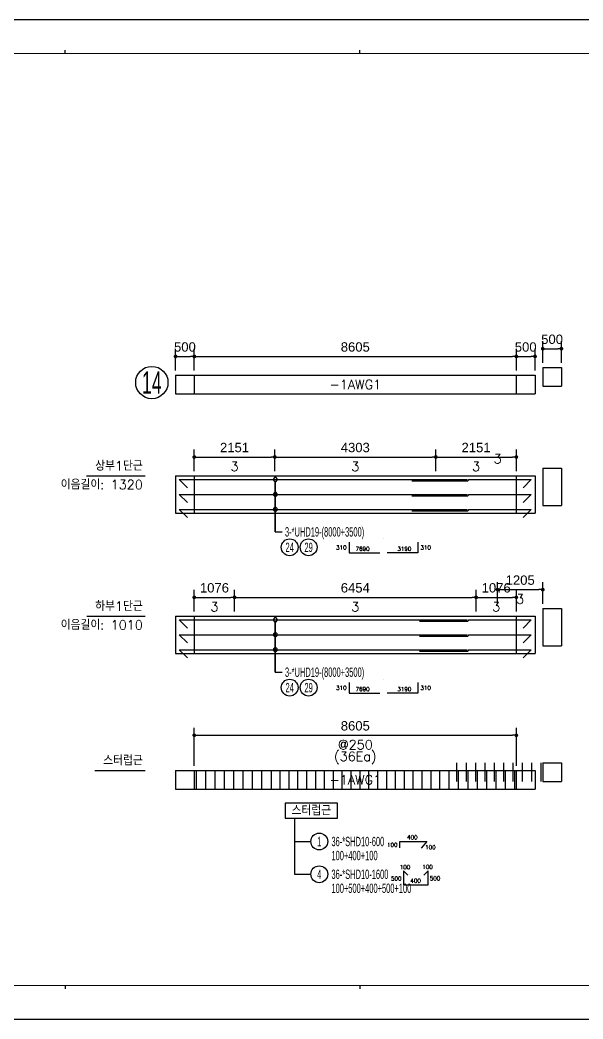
# Model space of a CAD drawing. Header units: millimetres. Extents: x 350420 to 672135, y -312840 to -44390.
# Drawn here: x 520503 to 535547, y -162084 to -135386 of the extents above; entities that cross this region are included whole.
import ezdxf
from ezdxf.enums import TextEntityAlignment as Align

# ---------------------------------------------------------------- set-up
doc = ezdxf.new("R2010")
doc.units = ezdxf.units.MM
doc.header["$LTSCALE"] = 65
doc.layers.get('Defpoints').update_dxf_attribs({"color": 145})
for name, color, linetype in [('00', 7, 'Continuous'), ('AMAC-NO', 5, 'Continuous'), ('RP_DIM', 7, 'Continuous'), ('RP_TAG', 7, 'Continuous'), ('XDIM', 7, 'Continuous'), ('XREBAR', 1, 'Continuous'), ('XSTRUCT', 2, 'Continuous'), ('XTAG', 7, 'Continuous')]:
    doc.layers.add(name, color=color, linetype=linetype)
doc.styles.add('RPWK1', font='arial.ttf', dxfattribs={"bigfont": 'whgtxt.shx'})
doc.styles.add('RPWK2', font='romans.shx', dxfattribs={"bigfont": 'whgtxt.shx'})
doc.styles.get("Standard").update_dxf_attribs({"font": 'arial.ttf'})
doc.styles.add('XRebar', font='Romans.shx', dxfattribs={"bigfont": 'whgtxt.shx'})
doc.styles.add('돋음', font='Dotum.ttf')
doc.dimstyles.new('XRebarm', dxfattribs={"dimscale": 100, "dimtxt": 2.5, "dimasz": 1, "dimexe": 2, "dimexo": 0, "dimgap": 1.25, "dimtad": 1, "dimdec": 0, "dimzin": 0, "dimdsep": 46, "dimtxsty": 'Standard', "dimblk": 'DOT', "dimcen": 0.09, "dimclrd": 7, "dimclre": 7, "dimclrt": 3, "dimadec": 0, "dimazin": 0, "dimtfac": 1, "dimtdec": 4, "dimtofl": 0, "dimtmove": 0, "dimatfit": 3, "dimfxl": 0, "dimtolj": 1, "dimtzin": 0, "dimarcsym": 0})

# ---------------------------------------------------------------- blocks, each defined once
blk = doc.blocks.new('dhs_sheet2e')
at = {"color": 7}
for p, q in [((38004.8, 57331.7), (38004.8, 57531.5)), ((55508.9, 57331.7), (55508.9, 57531.5)), ((38004.8, 1997.6), (38004.8, 1797.9)), ((55508.9, 1997.6), (55508.9, 1797.9))]:
    blk.add_line(p, q, dxfattribs=at)
blk.add_lwpolyline([(84000, 0), (84000, 59329.4), (0, 59329.4), (0, 0)], close=True, dxfattribs=at)
at = {"color": 30, "const_width": 64.9}
blk.add_lwpolyline([(81003.6, 57331.7), (2996.4, 57331.7), (2996.4, 1997.6), (81003.6, 1997.6)], close=True, dxfattribs=at)
blk = doc.blocks.new('DFHDHBSD')
at = {"color": 255, "xscale": 0.5, "yscale": 0.5, "zscale": 0.5}
blk.add_blockref('dhs_sheet2e', (0, 0), dxfattribs=at)
blk = doc.blocks.new('_Dot')
at = {"color": 0, "linetype": 'ByBlock', "lineweight": -2}
blk.add_line((-0.5, 0), (-1, 0), dxfattribs=at)
at = {"color": 0, "linetype": 'ByBlock', "const_width": 0.5}
blk.add_lwpolyline([(-0.25, 0, 1), (0.25, 0, 1)], format="xyb", close=True, dxfattribs=at)
blk = doc.blocks.new('*D1518')
at = {"layer": 'Defpoints', "color": 0, "linetype": 'Continuous', "ltscale": 7.6496e-308, "transparency": 16777216}
for p in [(525160, -144378), (524660, -144753), (525160, -144753)]:
    blk.add_point(p, dxfattribs=at)
at = {"layer": 'XDIM', "color": 7, "linetype": 'Continuous', "lineweight": -2, "ltscale": 7.6496e-308, "transparency": 16777216}
for p, q in [((524660, -144753), (524660, -144178)), ((524760, -144378), (525060, -144378)), ((525160, -144753), (525160, -144178))]:
    blk.add_line(p, q, dxfattribs=at)
at = {"layer": 'XDIM', "color": 7, "linetype": 'Continuous', "lineweight": -2, "ltscale": 7.6496e-308, "transparency": 16777216, "xscale": 100, "yscale": 100, "zscale": 100, "rotation": 180}
blk.add_blockref('_Dot', (524660, -144378), dxfattribs=at)
at = {"layer": 'XDIM', "color": 7, "linetype": 'Continuous', "lineweight": -2, "ltscale": 7.6496e-308, "transparency": 16777216, "xscale": 100, "yscale": 100, "zscale": 100}
blk.add_blockref('_Dot', (525160, -144378), dxfattribs=at)
at = {"layer": 'XDIM', "color": 3, "linetype": 'Continuous', "ltscale": 7.6496e-308, "transparency": 16777216, "insert": (524910, -144126), "char_height": 250, "attachment_point": 5}
blk.add_mtext('\\A1;500', dxfattribs=at)
blk = doc.blocks.new('*D1519')
at = {"layer": 'Defpoints', "color": 0, "linetype": 'Continuous', "ltscale": 7.6496e-308, "transparency": 16777216}
for p in [(533765, -144378), (525160, -144753), (533765, -144753)]:
    blk.add_point(p, dxfattribs=at)
at = {"layer": 'XDIM', "color": 7, "linetype": 'Continuous', "lineweight": -2, "ltscale": 7.6496e-308, "transparency": 16777216}
for p, q in [((525160, -144753), (525160, -144178)), ((525260, -144378), (533665, -144378)), ((533765, -144753), (533765, -144178))]:
    blk.add_line(p, q, dxfattribs=at)
at = {"layer": 'XDIM', "color": 7, "linetype": 'Continuous', "lineweight": -2, "ltscale": 7.6496e-308, "transparency": 16777216, "xscale": 100, "yscale": 100, "zscale": 100, "rotation": 180}
blk.add_blockref('_Dot', (525160, -144378), dxfattribs=at)
at = {"layer": 'XDIM', "color": 7, "linetype": 'Continuous', "lineweight": -2, "ltscale": 7.6496e-308, "transparency": 16777216, "xscale": 100, "yscale": 100, "zscale": 100}
blk.add_blockref('_Dot', (533765, -144378), dxfattribs=at)
at = {"layer": 'XDIM', "color": 3, "linetype": 'Continuous', "ltscale": 7.6496e-308, "transparency": 16777216, "insert": (529462, -144126), "char_height": 250, "attachment_point": 5}
blk.add_mtext('\\A1;8605', dxfattribs=at)
blk = doc.blocks.new('*D1520')
at = {"layer": 'Defpoints', "color": 0, "linetype": 'Continuous', "ltscale": 7.6496e-308, "transparency": 16777216}
for p in [(534265, -144378), (533765, -144753), (534265, -144753)]:
    blk.add_point(p, dxfattribs=at)
at = {"layer": 'XDIM', "color": 7, "linetype": 'Continuous', "lineweight": -2, "ltscale": 7.6496e-308, "transparency": 16777216}
for p, q in [((533765, -144753), (533765, -144178)), ((533865, -144378), (534165, -144378)), ((534265, -144753), (534265, -144178))]:
    blk.add_line(p, q, dxfattribs=at)
at = {"layer": 'XDIM', "color": 7, "linetype": 'Continuous', "lineweight": -2, "ltscale": 7.6496e-308, "transparency": 16777216, "xscale": 100, "yscale": 100, "zscale": 100, "rotation": 180}
blk.add_blockref('_Dot', (533765, -144378), dxfattribs=at)
at = {"layer": 'XDIM', "color": 7, "linetype": 'Continuous', "lineweight": -2, "ltscale": 7.6496e-308, "transparency": 16777216, "xscale": 100, "yscale": 100, "zscale": 100}
blk.add_blockref('_Dot', (534265, -144378), dxfattribs=at)
at = {"layer": 'XDIM', "color": 3, "linetype": 'Continuous', "ltscale": 7.6496e-308, "transparency": 16777216, "insert": (534015, -144126), "char_height": 250, "attachment_point": 5}
blk.add_mtext('\\A1;500', dxfattribs=at)
blk = doc.blocks.new('*D1521')
at = {"layer": 'Defpoints', "color": 0, "linetype": 'Continuous', "ltscale": 7.6496e-308, "transparency": 16777216}
for p in [(527311, -147066), (525160, -147441), (527311, -147441)]:
    blk.add_point(p, dxfattribs=at)
at = {"layer": 'XDIM', "color": 7, "linetype": 'Continuous', "lineweight": -2, "ltscale": 7.6496e-308, "transparency": 16777216}
for p, q in [((525160, -147441), (525160, -146866)), ((525260, -147066), (527211, -147066)), ((527311, -147441), (527311, -146866))]:
    blk.add_line(p, q, dxfattribs=at)
at = {"layer": 'XDIM', "color": 7, "linetype": 'Continuous', "lineweight": -2, "ltscale": 7.6496e-308, "transparency": 16777216, "xscale": 100, "yscale": 100, "zscale": 100, "rotation": 180}
blk.add_blockref('_Dot', (525160, -147066), dxfattribs=at)
at = {"layer": 'XDIM', "color": 7, "linetype": 'Continuous', "lineweight": -2, "ltscale": 7.6496e-308, "transparency": 16777216, "xscale": 100, "yscale": 100, "zscale": 100}
blk.add_blockref('_Dot', (527311, -147066), dxfattribs=at)
at = {"layer": 'XDIM', "color": 3, "linetype": 'Continuous', "ltscale": 7.6496e-308, "transparency": 16777216, "insert": (526235, -146813), "char_height": 250, "attachment_point": 5}
blk.add_mtext('\\A1;2151', dxfattribs=at)
blk = doc.blocks.new('*D1522')
at = {"layer": 'Defpoints', "color": 0, "linetype": 'Continuous', "ltscale": 7.6496e-308, "transparency": 16777216}
for p in [(531614, -147066), (527311, -147441), (531614, -147441)]:
    blk.add_point(p, dxfattribs=at)
at = {"layer": 'XDIM', "color": 7, "linetype": 'Continuous', "lineweight": -2, "ltscale": 7.6496e-308, "transparency": 16777216}
for p, q in [((527311, -147441), (527311, -146866)), ((527411, -147066), (531514, -147066)), ((531614, -147441), (531614, -146866))]:
    blk.add_line(p, q, dxfattribs=at)
at = {"layer": 'XDIM', "color": 7, "linetype": 'Continuous', "lineweight": -2, "ltscale": 7.6496e-308, "transparency": 16777216, "xscale": 100, "yscale": 100, "zscale": 100, "rotation": 180}
blk.add_blockref('_Dot', (527311, -147066), dxfattribs=at)
at = {"layer": 'XDIM', "color": 7, "linetype": 'Continuous', "lineweight": -2, "ltscale": 7.6496e-308, "transparency": 16777216, "xscale": 100, "yscale": 100, "zscale": 100}
blk.add_blockref('_Dot', (531614, -147066), dxfattribs=at)
at = {"layer": 'XDIM', "color": 3, "linetype": 'Continuous', "ltscale": 7.6496e-308, "transparency": 16777216, "insert": (529462, -146813), "char_height": 250, "attachment_point": 5}
blk.add_mtext('\\A1;4303', dxfattribs=at)
blk = doc.blocks.new('*D1523')
at = {"layer": 'Defpoints', "color": 0, "linetype": 'Continuous', "ltscale": 7.6496e-308, "transparency": 16777216}
for p in [(533765, -147066), (531614, -147441), (533765, -147441)]:
    blk.add_point(p, dxfattribs=at)
at = {"layer": 'XDIM', "color": 7, "linetype": 'Continuous', "lineweight": -2, "ltscale": 7.6496e-308, "transparency": 16777216}
for p, q in [((531614, -147441), (531614, -146866)), ((531714, -147066), (533665, -147066)), ((533765, -147441), (533765, -146866))]:
    blk.add_line(p, q, dxfattribs=at)
at = {"layer": 'XDIM', "color": 7, "linetype": 'Continuous', "lineweight": -2, "ltscale": 7.6496e-308, "transparency": 16777216, "xscale": 100, "yscale": 100, "zscale": 100, "rotation": 180}
blk.add_blockref('_Dot', (531614, -147066), dxfattribs=at)
at = {"layer": 'XDIM', "color": 7, "linetype": 'Continuous', "lineweight": -2, "ltscale": 7.6496e-308, "transparency": 16777216, "xscale": 100, "yscale": 100, "zscale": 100}
blk.add_blockref('_Dot', (533765, -147066), dxfattribs=at)
at = {"layer": 'XDIM', "color": 3, "linetype": 'Continuous', "ltscale": 7.6496e-308, "transparency": 16777216, "insert": (532689, -146813), "char_height": 250, "attachment_point": 5}
blk.add_mtext('\\A1;2151', dxfattribs=at)
blk = doc.blocks.new('*D1524')
at = {"layer": 'Defpoints', "color": 0, "linetype": 'Continuous', "ltscale": 7.6496e-308, "transparency": 16777216}
for p in [(526235, -150816), (525160, -151191), (526235, -151191)]:
    blk.add_point(p, dxfattribs=at)
at = {"layer": 'XDIM', "color": 7, "linetype": 'Continuous', "lineweight": -2, "ltscale": 7.6496e-308, "transparency": 16777216}
for p, q in [((525160, -151191), (525160, -150616)), ((525260, -150816), (526135, -150816)), ((526235, -151191), (526235, -150616))]:
    blk.add_line(p, q, dxfattribs=at)
at = {"layer": 'XDIM', "color": 7, "linetype": 'Continuous', "lineweight": -2, "ltscale": 7.6496e-308, "transparency": 16777216, "xscale": 100, "yscale": 100, "zscale": 100, "rotation": 180}
blk.add_blockref('_Dot', (525160, -150816), dxfattribs=at)
at = {"layer": 'XDIM', "color": 7, "linetype": 'Continuous', "lineweight": -2, "ltscale": 7.6496e-308, "transparency": 16777216, "xscale": 100, "yscale": 100, "zscale": 100}
blk.add_blockref('_Dot', (526235, -150816), dxfattribs=at)
at = {"layer": 'XDIM', "color": 3, "linetype": 'Continuous', "ltscale": 7.6496e-308, "transparency": 16777216, "insert": (525698, -150563), "char_height": 250, "attachment_point": 5}
blk.add_mtext('\\A1;1076', dxfattribs=at)
blk = doc.blocks.new('*D1525')
at = {"layer": 'Defpoints', "color": 0, "linetype": 'Continuous', "ltscale": 7.6496e-308, "transparency": 16777216}
for p in [(532689, -150816), (526235, -151191), (532689, -151191)]:
    blk.add_point(p, dxfattribs=at)
at = {"layer": 'XDIM', "color": 7, "linetype": 'Continuous', "lineweight": -2, "ltscale": 7.6496e-308, "transparency": 16777216}
for p, q in [((526235, -151191), (526235, -150616)), ((526335, -150816), (532589, -150816)), ((532689, -151191), (532689, -150616))]:
    blk.add_line(p, q, dxfattribs=at)
at = {"layer": 'XDIM', "color": 7, "linetype": 'Continuous', "lineweight": -2, "ltscale": 7.6496e-308, "transparency": 16777216, "xscale": 100, "yscale": 100, "zscale": 100, "rotation": 180}
blk.add_blockref('_Dot', (526235, -150816), dxfattribs=at)
at = {"layer": 'XDIM', "color": 7, "linetype": 'Continuous', "lineweight": -2, "ltscale": 7.6496e-308, "transparency": 16777216, "xscale": 100, "yscale": 100, "zscale": 100}
blk.add_blockref('_Dot', (532689, -150816), dxfattribs=at)
at = {"layer": 'XDIM', "color": 3, "linetype": 'Continuous', "ltscale": 7.6496e-308, "transparency": 16777216, "insert": (529462, -150563), "char_height": 250, "attachment_point": 5}
blk.add_mtext('\\A1;6454', dxfattribs=at)
blk = doc.blocks.new('*D1526')
at = {"layer": 'Defpoints', "color": 0, "linetype": 'Continuous', "ltscale": 7.6496e-308, "transparency": 16777216}
for p in [(533765, -150816), (532689, -151191), (533765, -151191)]:
    blk.add_point(p, dxfattribs=at)
at = {"layer": 'XDIM', "color": 7, "linetype": 'Continuous', "lineweight": -2, "ltscale": 7.6496e-308, "transparency": 16777216}
for p, q in [((532689, -151191), (532689, -150616)), ((532789, -150816), (533665, -150816)), ((533765, -151191), (533765, -150616))]:
    blk.add_line(p, q, dxfattribs=at)
at = {"layer": 'XDIM', "color": 7, "linetype": 'Continuous', "lineweight": -2, "ltscale": 7.6496e-308, "transparency": 16777216, "xscale": 100, "yscale": 100, "zscale": 100, "rotation": 180}
blk.add_blockref('_Dot', (532689, -150816), dxfattribs=at)
at = {"layer": 'XDIM', "color": 7, "linetype": 'Continuous', "lineweight": -2, "ltscale": 7.6496e-308, "transparency": 16777216, "xscale": 100, "yscale": 100, "zscale": 100}
blk.add_blockref('_Dot', (533765, -150816), dxfattribs=at)
at = {"layer": 'XDIM', "color": 3, "linetype": 'Continuous', "ltscale": 7.6496e-308, "transparency": 16777216, "insert": (533227, -150563), "char_height": 250, "attachment_point": 5}
blk.add_mtext('\\A1;1076', dxfattribs=at)
blk = doc.blocks.new('*D1527')
at = {"layer": 'Defpoints', "color": 0, "linetype": 'Continuous', "ltscale": 7.6496e-308, "transparency": 16777216}
for p in [(533765, -154503), (525160, -155316), (533765, -155316)]:
    blk.add_point(p, dxfattribs=at)
at = {"layer": 'XDIM', "color": 7, "linetype": 'Continuous', "lineweight": -2, "ltscale": 7.6496e-308, "transparency": 16777216}
for p, q in [((525160, -155316), (525160, -154303)), ((533765, -155316), (533765, -154303)), ((525260, -154503), (533665, -154503))]:
    blk.add_line(p, q, dxfattribs=at)
at = {"layer": 'XDIM', "color": 7, "linetype": 'Continuous', "lineweight": -2, "ltscale": 7.6496e-308, "transparency": 16777216, "xscale": 100, "yscale": 100, "zscale": 100, "rotation": 180}
blk.add_blockref('_Dot', (525160, -154503), dxfattribs=at)
at = {"layer": 'XDIM', "color": 7, "linetype": 'Continuous', "lineweight": -2, "ltscale": 7.6496e-308, "transparency": 16777216, "xscale": 100, "yscale": 100, "zscale": 100}
blk.add_blockref('_Dot', (533765, -154503), dxfattribs=at)
at = {"layer": 'XDIM', "color": 3, "linetype": 'Continuous', "ltscale": 7.6496e-308, "transparency": 16777216, "insert": (529462, -154251), "char_height": 250, "attachment_point": 5}
blk.add_mtext('\\A1;8605', dxfattribs=at)
blk = doc.blocks.new('*D1542')
at = {"layer": 'Defpoints', "color": 0, "linetype": 'Continuous', "ltscale": 7.6496e-308, "transparency": 16777216}
for p in [(534970, -144172), (534470, -144548), (534970, -144548)]:
    blk.add_point(p, dxfattribs=at)
at = {"layer": 'XDIM', "color": 7, "linetype": 'Continuous', "lineweight": -2, "ltscale": 7.6496e-308, "transparency": 16777216}
for p, q in [((534470, -144548), (534470, -143972)), ((534970, -144548), (534970, -143972)), ((534570, -144172), (534870, -144172))]:
    blk.add_line(p, q, dxfattribs=at)
at = {"layer": 'XDIM', "color": 7, "linetype": 'Continuous', "lineweight": -2, "ltscale": 7.6496e-308, "transparency": 16777216, "xscale": 100, "yscale": 100, "zscale": 100, "rotation": 180}
blk.add_blockref('_Dot', (534470, -144172), dxfattribs=at)
at = {"layer": 'XDIM', "color": 7, "linetype": 'Continuous', "lineweight": -2, "ltscale": 7.6496e-308, "transparency": 16777216, "xscale": 100, "yscale": 100, "zscale": 100}
blk.add_blockref('_Dot', (534970, -144172), dxfattribs=at)
at = {"layer": 'XDIM', "color": 3, "linetype": 'Continuous', "ltscale": 7.6496e-308, "transparency": 16777216, "insert": (534720, -143920), "char_height": 250, "attachment_point": 5}
blk.add_mtext('\\A1;500', dxfattribs=at)
blk = doc.blocks.new('*D1548')
at = {"layer": 'Defpoints', "color": 0, "linetype": 'Continuous', "ltscale": 7.6496e-308, "transparency": 16777216}
for p in [(534470, -150610), (533265, -150985), (534470, -150985)]:
    blk.add_point(p, dxfattribs=at)
at = {"layer": 'XDIM', "color": 7, "linetype": 'Continuous', "lineweight": -2, "ltscale": 7.6496e-308, "transparency": 16777216}
for p, q in [((533265, -150985), (533265, -150410)), ((534470, -150985), (534470, -150410)), ((533365, -150610), (534370, -150610))]:
    blk.add_line(p, q, dxfattribs=at)
at = {"layer": 'XDIM', "color": 7, "linetype": 'Continuous', "lineweight": -2, "ltscale": 7.6496e-308, "transparency": 16777216, "xscale": 100, "yscale": 100, "zscale": 100, "rotation": 180}
blk.add_blockref('_Dot', (533265, -150610), dxfattribs=at)
at = {"layer": 'XDIM', "color": 7, "linetype": 'Continuous', "lineweight": -2, "ltscale": 7.6496e-308, "transparency": 16777216, "xscale": 100, "yscale": 100, "zscale": 100}
blk.add_blockref('_Dot', (534470, -150610), dxfattribs=at)
at = {"layer": 'XDIM', "color": 3, "linetype": 'Continuous', "ltscale": 7.6496e-308, "transparency": 16777216, "insert": (533868, -150357), "char_height": 250, "attachment_point": 5}
blk.add_mtext('\\A1;1205', dxfattribs=at)
blk = doc.blocks.new('*U1737', base_point=(528275.7921, -157340.7164))
at = {"layer": 'RP_TAG', "color": 0, "linetype": 'Continuous', "ltscale": 100}
blk.add_circle((528499.7921, -157340.7164), 225, dxfattribs=at)
at = {"layer": 'RP_TAG', "color": 0, "linetype": 'Continuous', "ltscale": 100, "style": 'RPWK1', "width": 0.5}
blk.add_text('1', height=250, dxfattribs=at).set_placement((528499.7921, -157340.7164), align=Align.MIDDLE_CENTER)
at = {"layer": 'RP_TAG', "color": 0, "linetype": 'Continuous', "ltscale": 100, "style": 'RPWK1', "width": 0.55}
for s, p in [('36-*SHD10-600', (528824.7921, -157340.7164)), ('100+400+100', (528824.7921, -157715.7164))]:
    blk.add_text(s, height=250, dxfattribs=at).set_placement(p, align=Align.MIDDLE_LEFT)
blk = doc.blocks.new('*U1769', base_point=(528275.7921, -158215.7164))
at = {"layer": 'RP_TAG', "color": 0, "linetype": 'Continuous', "ltscale": 100}
blk.add_circle((528499.7921, -158215.7164), 225, dxfattribs=at)
at = {"layer": 'RP_TAG', "color": 0, "linetype": 'Continuous', "ltscale": 100, "style": 'RPWK1', "width": 0.5}
blk.add_text('4', height=250, dxfattribs=at).set_placement((528499.7921, -158215.7164), align=Align.MIDDLE_CENTER)
at = {"layer": 'RP_TAG', "color": 0, "linetype": 'Continuous', "ltscale": 100, "style": 'RPWK1', "width": 0.55}
for s, p in [('36-*SHD10-1600', (528824.7921, -158215.7164)), ('100+500+400+500+100', (528824.7921, -158590.7164))]:
    blk.add_text(s, height=250, dxfattribs=at).set_placement(p, align=Align.MIDDLE_LEFT)
blk = doc.blocks.new('*U1806', base_point=(527522.0421, -149065.7164))
at = {"layer": 'RP_TAG', "color": 0, "linetype": 'Continuous', "ltscale": 100}
for centre in [(527708.5421, -149478.2164), (528214.7921, -149478.2164)]:
    blk.add_circle(centre, 225, dxfattribs=at)
at = {"layer": 'RP_TAG', "color": 0, "linetype": 'Continuous', "ltscale": 100, "style": 'RPWK1', "width": 0.55}
blk.add_text('3-*UHD19-(8000+3500)', height=250, dxfattribs=at).set_placement((527583.5421, -149065.7164), align=Align.MIDDLE_LEFT)
at = {"layer": 'RP_TAG', "color": 0, "linetype": 'Continuous', "ltscale": 100, "style": 'RPWK1', "width": 0.5}
for s, p in [('24', (527708.5421, -149478.2164)), ('29', (528214.7921, -149478.2164))]:
    blk.add_text(s, height=250, dxfattribs=at).set_placement(p, align=Align.MIDDLE_CENTER)
blk = doc.blocks.new('*U1807', base_point=(527522.0421, -152815.7164))
at = {"layer": 'RP_TAG', "color": 0, "linetype": 'Continuous', "ltscale": 100}
for centre in [(527708.5421, -153228.2164), (528214.7921, -153228.2164)]:
    blk.add_circle(centre, 225, dxfattribs=at)
at = {"layer": 'RP_TAG', "color": 0, "linetype": 'Continuous', "ltscale": 100, "style": 'RPWK1', "width": 0.55}
blk.add_text('3-*UHD19-(8000+3500)', height=250, dxfattribs=at).set_placement((527583.5421, -152815.7164), align=Align.MIDDLE_LEFT)
at = {"layer": 'RP_TAG', "color": 0, "linetype": 'Continuous', "ltscale": 100, "style": 'RPWK1', "width": 0.5}
for s, p in [('24', (527708.5421, -153228.2164)), ('29', (528214.7921, -153228.2164))]:
    blk.add_text(s, height=250, dxfattribs=at).set_placement(p, align=Align.MIDDLE_CENTER)

msp = doc.modelspace()

# ---------------------------------------------------------------- linework, layer by layer
at = {"layer": 'AMAC-NO', "color": 1}
msp.add_circle((524025.6, -145075.7), 431.9, dxfattribs=at)
at = {"layer": 'RP_DIM', "color": 7, "linetype": 'Continuous', "ltscale": 100}
for points in [[(527323.1, -149065.7), (527323.1, -147715.7), (527343.8, -147715.7), (527373.1, -147686.4), (527373.1, -147645), (527343.8, -147615.7), (527302.4, -147615.7), (527273.1, -147645), (527273.1, -147686.4), (527302.4, -147715.7), (527343.8, -147715.7), (527323.1, -147715.7), (527323.1, -149065.7), (527510.6, -149065.7)], [(527373.1, -148045), (527343.8, -148015.7), (527302.4, -148015.7), (527273.1, -148045), (527273.1, -148086.4), (527302.4, -148115.7), (527343.8, -148115.7), (527373.1, -148086.4), (527373.1, -148045)], [(527373.1, -148445), (527343.8, -148415.7), (527302.4, -148415.7), (527273.1, -148445), (527273.1, -148486.4), (527302.4, -148515.7), (527343.8, -148515.7), (527373.1, -148486.4), (527373.1, -148445)], [(527323.1, -152815.7), (527323.1, -151465.7), (527343.8, -151465.7), (527373.1, -151436.4), (527373.1, -151395), (527343.8, -151365.7), (527302.4, -151365.7), (527273.1, -151395), (527273.1, -151436.4), (527302.4, -151465.7), (527343.8, -151465.7), (527323.1, -151465.7), (527323.1, -152815.7), (527510.6, -152815.7)], [(527373.1, -151795), (527343.8, -151765.7), (527302.4, -151765.7), (527273.1, -151795), (527273.1, -151836.4), (527302.4, -151865.7), (527343.8, -151865.7), (527373.1, -151836.4), (527373.1, -151795)], [(527373.1, -152195), (527343.8, -152165.7), (527302.4, -152165.7), (527273.1, -152195), (527273.1, -152236.4), (527302.4, -152265.7), (527343.8, -152265.7), (527373.1, -152236.4), (527373.1, -152195)], [(527837.3, -156715.7), (527837.3, -157340.7), (528274.8, -157340.7)], [(527837.3, -157340.7), (527837.3, -158215.7), (528274.8, -158215.7)]]:
    msp.add_lwpolyline(points, dxfattribs=at)
at = {"layer": 'RP_TAG', "color": 250, "linetype": 'Continuous', "ltscale": 100}
for p, q in [((528865.9, -149253.2), (528866, -149253.2)), ((530216.4, -149253.2), (530216.4, -149253.2)), ((528865.9, -153003.2), (528866, -153003.2)), ((530216.4, -153003.2), (530216.4, -153003.2)), ((530811.1, -157340.7), (530811.1, -157340.7)), ((530917.9, -158215.7), (530917.9, -158215.7))]:
    msp.add_line(p, q, dxfattribs=at)
at = {"layer": 'RP_TAG', "color": 1, "linetype": 'Continuous', "ltscale": 100}
for points in [[(529299.8, -149339.9), (529299.8, -149628.2), (530113.9, -149628.2)], [(531130.5, -149339.9), (531130.5, -149628.2), (530316.4, -149628.2)], [(529299.8, -153089.9), (529299.8, -153378.2), (530113.9, -153378.2)], [(531130.5, -153089.9), (531130.5, -153378.2), (530316.4, -153378.2)], [(530653.8, -157512.9), (530653.8, -157336.2), (531371.9, -157336.2), (531225.1, -157519)], [(530866.2, -158236.3), (530749.5, -158120), (530749.5, -158497.6), (531409.4, -158497.6), (531409.4, -158120), (531292.9, -158236.3)]]:
    msp.add_lwpolyline(points, dxfattribs=at)
at = {"layer": 'XDIM', "color": 7, "linetype": 'Continuous', "ltscale": 7.6496e-308}
for p, q in [((522275.9, -147565.7), (523847.3, -147565.7)), ((522286.3, -151315.7), (523847.3, -151315.7)), ((522503.5, -155440.7), (523847.3, -155440.7))]:
    msp.add_line(p, q, dxfattribs=at)
at = {"layer": 'XREBAR', "color": 1, "linetype": 'Continuous', "ltscale": 7.6496e-308}
for p, q in [((532170, -155235), (532170, -155735)), ((532420, -155235), (532420, -155735)), ((532670, -155235), (532670, -155735)), ((532920, -155235), (532920, -155735)), ((533170, -155235), (533170, -155735)), ((533420, -155235), (533420, -155735)), ((533670, -155235), (533670, -155735)), ((533920, -155235), (533920, -155735)), ((534170, -155235), (534170, -155735)), ((534420, -155235), (534420, -155735)), ((525209.8, -155440.7), (525209.8, -155940.7)), ((525459.8, -155440.7), (525459.8, -155940.7)), ((525709.8, -155440.7), (525709.8, -155940.7)), ((525959.8, -155440.7), (525959.8, -155940.7)), ((526209.8, -155440.7), (526209.8, -155940.7)), ((526459.8, -155440.7), (526459.8, -155940.7)), ((526709.8, -155440.7), (526709.8, -155940.7)), ((526959.8, -155440.7), (526959.8, -155940.7)), ((527209.8, -155440.7), (527209.8, -155940.7)), ((527446.9, -155440.7), (527446.9, -155940.7)), ((527684, -155440.7), (527684, -155940.7)), ((527921.1, -155440.7), (527921.1, -155940.7)), ((528158.2, -155440.7), (528158.2, -155940.7)), ((528395.3, -155440.7), (528395.3, -155940.7)), ((528632.4, -155440.7), (528632.4, -155940.7)), ((528869.5, -155440.7), (528869.5, -155940.7)), ((529106.6, -155440.7), (529106.6, -155940.7)), ((529343.7, -155440.7), (529343.7, -155940.7)), ((529580.8, -155440.7), (529580.8, -155940.7)), ((529817.9, -155440.7), (529817.9, -155940.7)), ((530055.1, -155440.7), (530055.1, -155940.7)), ((530292.2, -155440.7), (530292.2, -155940.7)), ((530529.3, -155440.7), (530529.3, -155940.7)), ((530766.4, -155440.7), (530766.4, -155940.7)), ((531003.5, -155440.7), (531003.5, -155940.7)), ((531240.6, -155440.7), (531240.6, -155940.7)), ((531477.7, -155440.7), (531477.7, -155940.7)), ((531714.8, -155440.7), (531714.8, -155940.7)), ((531964.8, -155440.7), (531964.8, -155940.7)), ((532214.8, -155440.7), (532214.8, -155940.7)), ((532464.8, -155440.7), (532464.8, -155940.7)), ((532714.8, -155440.7), (532714.8, -155940.7)), ((532964.8, -155440.7), (532964.8, -155940.7)), ((533214.8, -155440.7), (533214.8, -155940.7)), ((533464.8, -155440.7), (533464.8, -155940.7)), ((533714.8, -155440.7), (533714.8, -155940.7))]:
    msp.add_line(p, q, dxfattribs=at)
for points in [[(524979, -147884.9), (524759.8, -147665.7), (532449.8, -147665.7), (532449.8, -147665.7)], [(530974.8, -147705.7), (530974.8, -147705.7), (532449.8, -147705.7), (532469.8, -147700.4), (532484.4, -147685.7), (532489.8, -147665.7), (534164.8, -147665.7), (533945.6, -147884.9)], [(524979, -148284.9), (524759.8, -148065.7), (532449.8, -148065.7), (532449.8, -148065.7)], [(530974.8, -148105.7), (530974.8, -148105.7), (532449.8, -148105.7), (532469.8, -148100.4), (532484.4, -148085.7), (532489.8, -148065.7), (534164.8, -148065.7), (533945.6, -148284.9)], [(524979, -148684.9), (524759.8, -148465.7), (532449.8, -148465.7), (532449.8, -148465.7)], [(530974.8, -148505.7), (530974.8, -148505.7), (532449.8, -148505.7), (532469.8, -148500.4), (532484.4, -148485.7), (532489.8, -148465.7), (534164.8, -148465.7), (533945.6, -148684.9)], [(524979, -151634.9), (524759.8, -151415.7), (532449.8, -151415.7), (532449.8, -151415.7)], [(531174.8, -151455.7), (531174.8, -151455.7), (532449.8, -151455.7), (532469.8, -151450.4), (532484.4, -151435.7), (532489.8, -151415.7), (534164.8, -151415.7), (533945.6, -151634.9)], [(524979, -152034.9), (524759.8, -151815.7), (532449.8, -151815.7), (532449.8, -151815.7)], [(531174.8, -151855.7), (531174.8, -151855.7), (532449.8, -151855.7), (532469.8, -151850.4), (532484.4, -151835.7), (532489.8, -151815.7), (534164.8, -151815.7), (533945.6, -152034.9)], [(524979, -152434.9), (524759.8, -152215.7), (532449.8, -152215.7), (532449.8, -152215.7)], [(531174.8, -152255.7), (531174.8, -152255.7), (532449.8, -152255.7), (532469.8, -152250.4), (532484.4, -152235.7), (532489.8, -152215.7), (534164.8, -152215.7), (533945.6, -152434.9)]]:
    msp.add_lwpolyline(points, dxfattribs=at)
at = {"layer": 'XSTRUCT', "color": 2, "linetype": 'Continuous', "ltscale": 7.6496e-308}
for p, q in [((534470, -144672.5), (534970, -144672.5)), ((524659.8, -144878.2), (525159.8, -144878.2)), ((533764.8, -144878.2), (534264.8, -144878.2)), ((534470, -145172.5), (534970, -145172.5)), ((524659.8, -145378.2), (525159.8, -145378.2)), ((533764.8, -145378.2), (534264.8, -145378.2)), ((534470, -147360), (534970, -147360)), ((524659.8, -147565.7), (525159.8, -147565.7)), ((525159.8, -147565.7), (533764.8, -147565.7)), ((533764.8, -147565.7), (534264.8, -147565.7)), ((534470, -148360), (534970, -148360)), ((524659.8, -148565.7), (525159.8, -148565.7)), ((525159.8, -148565.7), (533764.8, -148565.7)), ((533764.8, -148565.7), (534264.8, -148565.7)), ((534470, -151110), (534970, -151110)), ((524659.8, -151315.7), (525159.8, -151315.7)), ((525159.8, -151315.7), (533764.8, -151315.7)), ((533764.8, -151315.7), (534264.8, -151315.7)), ((534470, -152110), (534970, -152110)), ((524659.8, -152315.7), (525159.8, -152315.7)), ((525159.8, -152315.7), (533764.8, -152315.7)), ((533764.8, -152315.7), (534264.8, -152315.7)), ((534470, -155235), (534970, -155235)), ((524659.8, -155440.7), (525159.8, -155440.7)), ((533764.8, -155440.7), (534264.8, -155440.7)), ((534470, -155735), (534970, -155735)), ((524659.8, -155940.7), (525159.8, -155940.7)), ((533764.8, -155940.7), (534264.8, -155940.7))]:
    msp.add_line(p, q, dxfattribs=at)
at = {"layer": 'XSTRUCT', "color": 253, "linetype": 'Continuous', "ltscale": 7.6496e-308}
for p, q in [((534470, -144672.5), (534470, -145172.5)), ((525159.8, -144878.2), (525159.8, -145378.2)), ((533764.8, -144878.2), (533764.8, -145378.2)), ((534470, -147360), (534470, -148360)), ((525159.8, -147565.7), (525159.8, -148565.7)), ((533764.8, -147565.7), (533764.8, -148565.7)), ((534470, -151110), (534470, -152110)), ((525159.8, -151315.7), (525159.8, -152315.7)), ((533764.8, -151315.7), (533764.8, -152315.7)), ((534470, -155235), (534470, -155735)), ((525159.8, -155440.7), (525159.8, -155940.7)), ((533764.8, -155440.7), (533764.8, -155940.7))]:
    msp.add_line(p, q, dxfattribs=at)
at = {"layer": 'XSTRUCT', "color": 7, "linetype": 'Continuous', "ltscale": 7.6496e-308}
for p, q in [((534970, -144672.5), (534970, -145172.5)), ((524659.8, -144878.2), (524659.8, -145378.2)), ((534264.8, -144878.2), (534264.8, -145378.2)), ((534970, -147360), (534970, -148360)), ((524659.8, -147565.7), (524659.8, -148565.7)), ((534264.8, -147565.7), (534264.8, -148565.7)), ((534970, -151110), (534970, -152110)), ((524659.8, -151315.7), (524659.8, -152315.7)), ((534264.8, -151315.7), (534264.8, -152315.7)), ((534970, -155235), (534970, -155735)), ((524659.8, -155440.7), (524659.8, -155940.7)), ((534264.8, -155440.7), (534264.8, -155940.7))]:
    msp.add_line(p, q, dxfattribs=at)
at = {"layer": 'XSTRUCT', "color": 1, "linetype": 'Continuous', "ltscale": 7.6496e-308}
for p, q in [((525159.8, -144878.2), (533764.8, -144878.2)), ((525159.8, -145378.2), (533764.8, -145378.2)), ((525159.8, -155440.7), (533764.8, -155440.7)), ((525159.8, -155940.7), (533764.8, -155940.7))]:
    msp.add_line(p, q, dxfattribs=at)
at = {"layer": 'XTAG', "color": 7, "linetype": 'Continuous', "ltscale": 7.6496e-308}
msp.add_lwpolyline([(527587.3, -156715.7), (528987.3, -156715.7), (528987.3, -156315.7), (527587.3, -156315.7), (527587.3, -156715.7)], close=True, dxfattribs=at)

# ---------------------------------------------------------------- block references
at = {"layer": '00', "xscale": 0.8999999981431359, "yscale": 0.8999999981431359, "zscale": 0.8999999981431359}
msp.add_blockref('DFHDHBSD', (504604.9, -162084.4), dxfattribs=at)
at = {"layer": 'RP_TAG', "color": 31, "linetype": 'Continuous', "ltscale": 1.15363e-317}
for name, p in [('*U1806', (527522, -149065.7)), ('*U1807', (527522, -152815.7))]:
    msp.add_blockref(name, p, dxfattribs=at)
at = {"layer": 'RP_TAG', "color": 30, "linetype": 'Continuous', "ltscale": 1.15363e-317}
for name, p in [('*U1737', (528275.8, -157340.7)), ('*U1769', (528275.8, -158215.7))]:
    msp.add_blockref(name, p, dxfattribs=at)

# ---------------------------------------------------------------- texts
at = {"layer": 'AMAC-NO', "color": 1, "style": '돋음', "width": 0.6}
msp.add_text('14', height=600, dxfattribs=at).set_placement((524025.6, -145075.7), align=Align.MIDDLE_CENTER)
at = {"layer": 'RP_TAG', "color": 2, "linetype": 'Continuous', "ltscale": 100, "style": 'RPWK2'}
for p in [(529229.3, -149573.1), (529229.3, -153323.1)]:
    msp.add_text('310', height=108.89, dxfattribs=at).set_placement(p, align=Align.BOTTOM_RIGHT)
for s, p in [('7690', (529657.3, -149605.4)), ('7690', (529657.3, -153355.4)), ('400', (530985.7, -157315.8)), ('100', (530790.8, -158112)), ('100', (531392.6, -158107.8)), ('400', (531073.8, -158476))]:
    msp.add_text(s, height=108.89, dxfattribs=at).set_placement(p, align=Align.BOTTOM_CENTER)
for p in [(530773, -149605.4), (530773, -153355.4)]:
    msp.add_text('3190', height=108.89, rotation=359.99998, dxfattribs=at).set_placement(p, align=Align.BOTTOM_CENTER)
for p in [(531201, -149573.1), (531201, -153323.1)]:
    msp.add_text('310', height=108.89, rotation=359.99998, dxfattribs=at).set_placement(p, align=Align.BOTTOM_LEFT)
for s, p in [('100', (530589.4, -157431.6)), ('500', (530696.3, -158330.5))]:
    msp.add_text(s, height=108.89, dxfattribs=at).set_placement(p, align=Align.MIDDLE_RIGHT)
msp.add_text('100', height=108.89, dxfattribs=at).set_placement((531329.2, -157440.6), align=Align.TOP_LEFT)
msp.add_text('500', height=108.89, dxfattribs=at).set_placement((531451.8, -158325.4), align=Align.MIDDLE_LEFT)
at = {"layer": 'XDIM', "color": 7, "linetype": 'Continuous', "ltscale": 7.6496e-308, "style": 'XRebar'}
for s, p in [('3', (533265, -146985)), ('3', (526235.4, -147190.7)), ('3', (529462.3, -147190.7)), ('3', (532689.2, -147190.7)), ('3', (533867.5, -150735)), ('3', (525697.6, -150940.7)), ('3', (529462.3, -150940.7)), ('3', (533227, -150940.7)), ('@250', (529462.3, -154628.2)), ('(36Ea)', (529462.3, -154940.7))]:
    msp.add_text(s, height=250, dxfattribs=at).set_placement(p, align=Align.TOP_CENTER)
for s, p in [('상부1단근', (523784.8, -147503.2)), ('이음길이: 1320', (523784.8, -148003.2)), ('하부1단근', (523784.8, -151253.2)), ('이음길이: 1010', (523784.8, -151753.2)), ('스터럽근', (523784.8, -155378.2))]:
    msp.add_text(s, height=250, dxfattribs=at).set_placement(p, align=Align.BOTTOM_RIGHT)
at = {"layer": 'XDIM', "color": 3, "linetype": 'Continuous', "ltscale": 7.6496e-308, "style": 'XRebar'}
msp.add_text('스터럽근', height=250, dxfattribs=at).set_placement((528287.3, -156515.7), align=Align.MIDDLE_CENTER)
at = {"layer": 'XSTRUCT', "color": 2, "linetype": 'Continuous', "ltscale": 7.6496e-308, "style": 'XRebar'}
for p in [(529462.3, -145128.2), (529462.3, -155690.7)]:
    msp.add_text('-1AWG1', height=250, dxfattribs=at).set_placement(p, align=Align.MIDDLE_CENTER)

# ---------------------------------------------------------------- dimensions: what is measured, and where the dimension line sits
at = {"layer": 'XDIM', "color": 7, "linetype": 'Continuous', "ltscale": 7.6496e-308}
for base, p1, p2, picture, middle in [((534970, -144172.5), (534470, -144547.5), (534970, -144547.5), '*D1542', (534720, -144172.5)), ((525159.8, -144378.2), (524659.8, -144753.2), (525159.8, -144753.2), '*D1518', (524909.8, -144378.2)), ((533764.8, -144378.2), (525159.8, -144753.2), (533764.8, -144753.2), '*D1519', (529462.3, -144378.2)), ((534264.8, -144378.2), (533764.8, -144753.2), (534264.8, -144753.2), '*D1520', (534014.8, -144378.2)), ((527311, -147065.7), (525159.8, -147440.7), (527311, -147440.7), '*D1521', (526235.4, -147065.7)), ((531613.5420566, -147065.716354), (527311.0420566, -147440.716354), (531613.5420566, -147440.716354), '*D1522', (529462.2920566, -147065.716354)), ((533764.8, -147065.7), (531613.5, -147440.7), (533764.8, -147440.7), '*D1523', (532689.2, -147065.7)), ((534470, -150610), (533265, -150985), (534470, -150985), '*D1548', (533867.5, -150610)), ((526235.4, -150815.7), (525159.8, -151190.7), (526235.4, -151190.7), '*D1524', (525697.6, -150815.7)), ((532689.2, -150815.7), (526235.4, -151190.7), (532689.2, -151190.7), '*D1525', (529462.3, -150815.7)), ((533764.8, -150815.7), (532689.2, -151190.7), (533764.8, -151190.7), '*D1526', (533227, -150815.7)), ((533764.8, -154503.2), (525159.8, -155315.7), (533764.8, -155315.7), '*D1527', (529462.3, -154503.2))]:
    dim = msp.add_linear_dim(base=base, p1=p1, p2=p2, angle=0, dimstyle='XRebarm', override={"dimscale": 100}, dxfattribs=at)
    dim.commit()
    dim.dimension.update_dxf_attribs({"geometry": picture, "text_midpoint": middle, "dimtype": 161})

doc.saveas('drawing.dxf')
